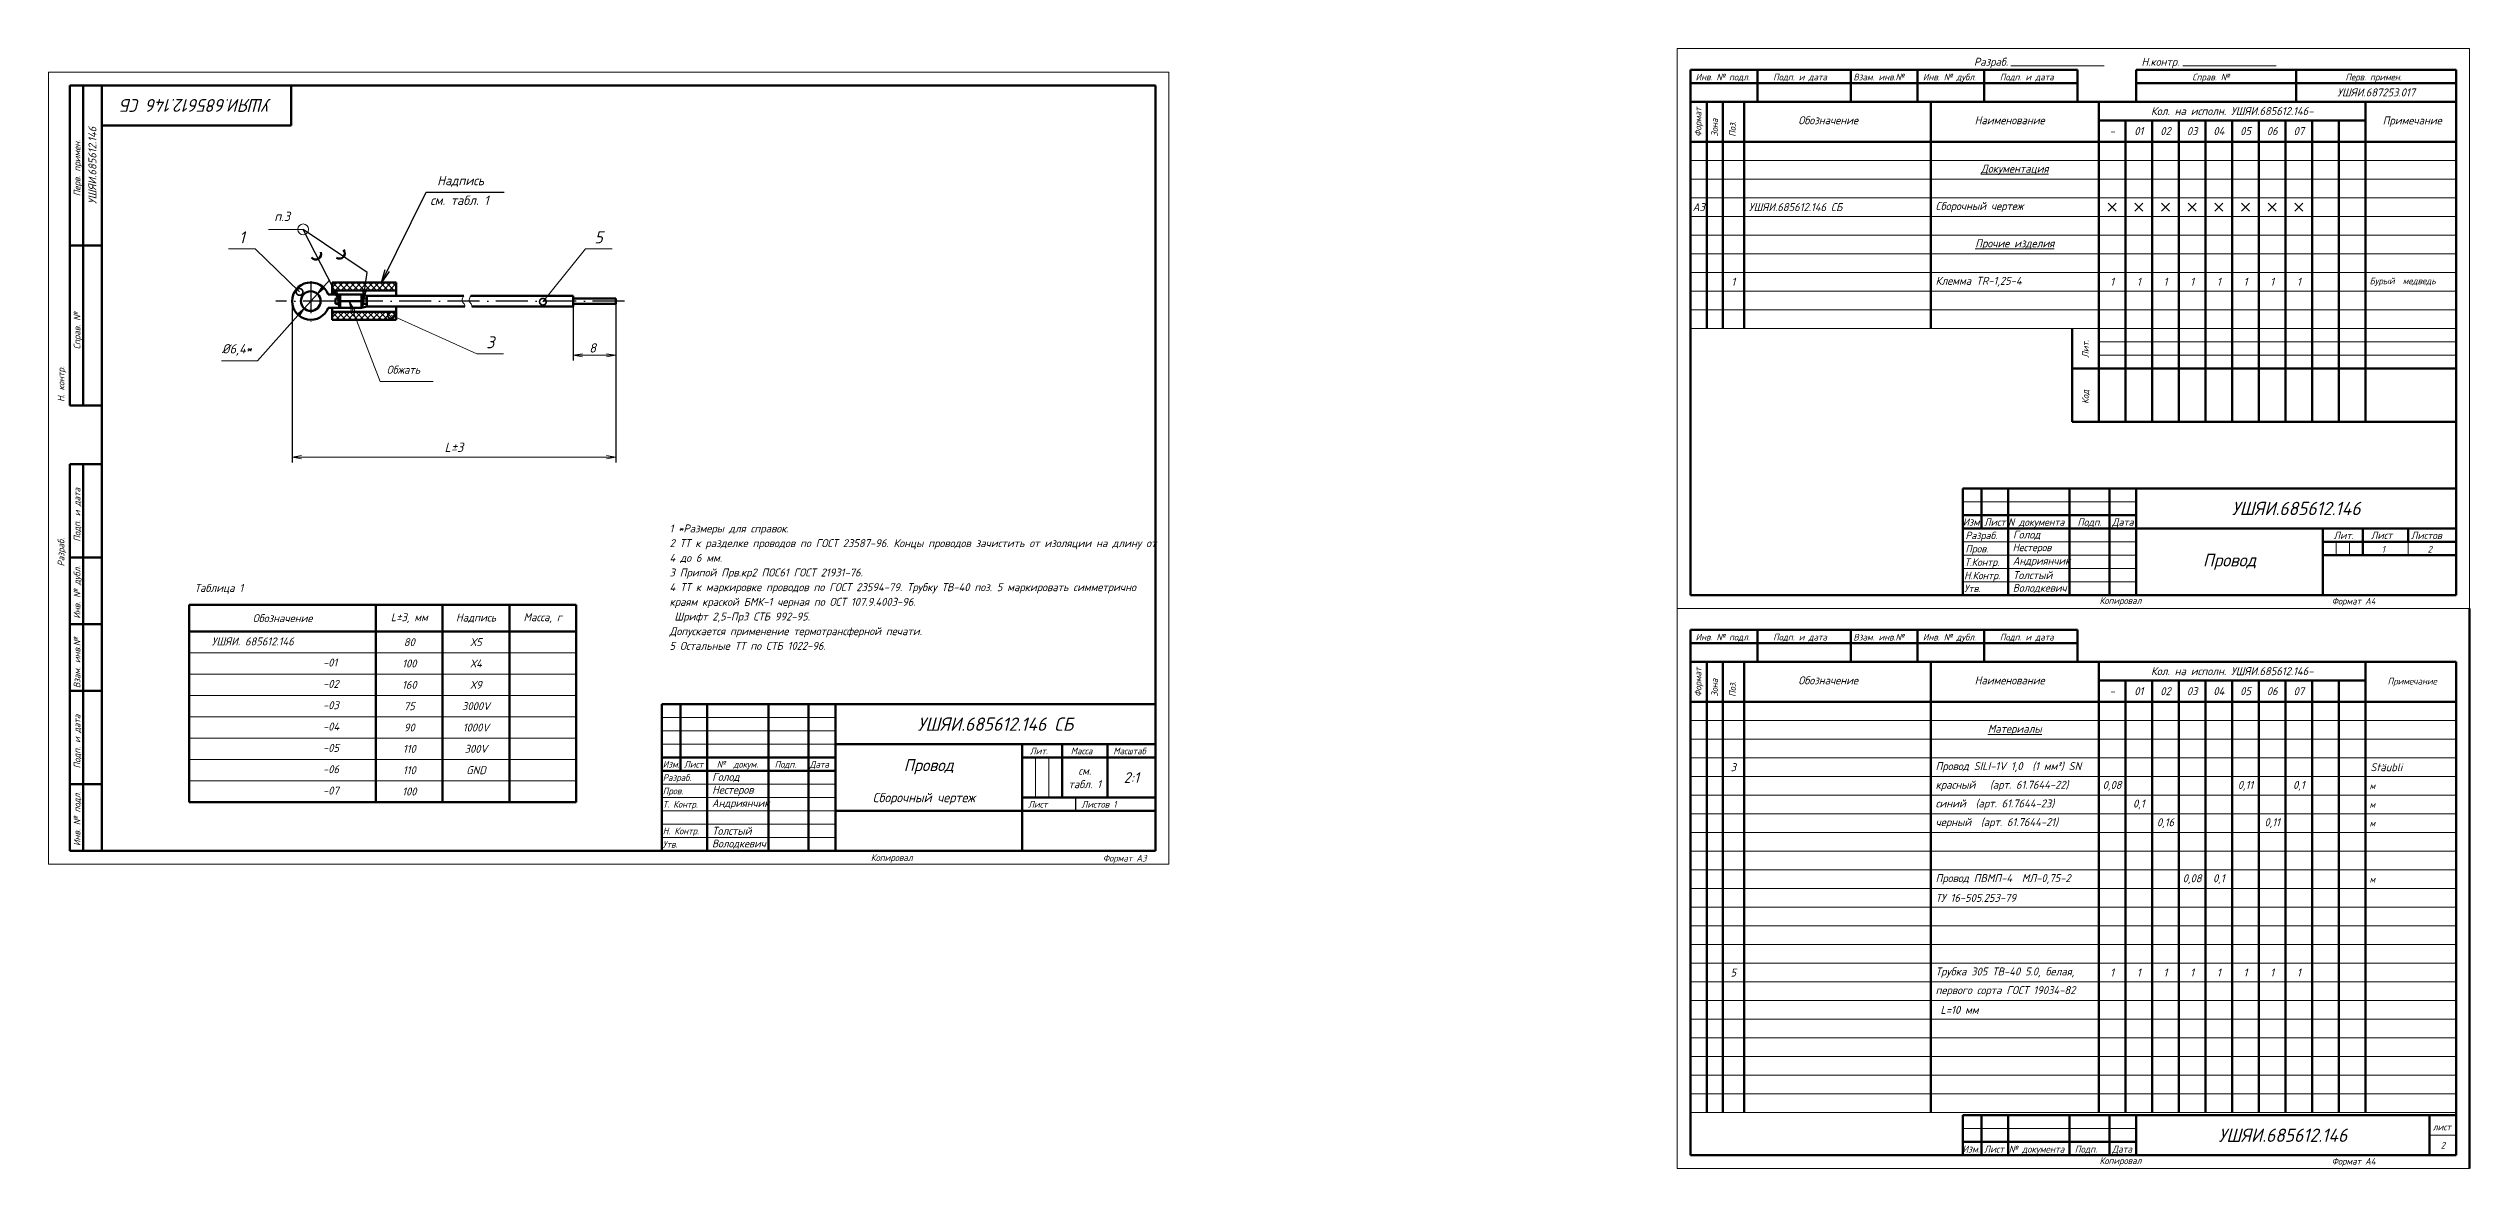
# Model space of a CAD drawing. Header units: millimetres. Extents: x 3219 to 51106, y -14166 to 2695.
# Drawn here: x 6762 to 7670, y 193 to 613 of the extents above; entities that cross this region are included whole.
import ezdxf
from ezdxf.enums import TextEntityAlignment as Align

# ---------------------------------------------------------------- set-up
doc = ezdxf.new("R2010")
doc.units = ezdxf.units.MM
doc.linetypes.add('ACAD_ISO10W100', pattern=[18, 12, -3, 0, -3])
doc.layers.get('0').update_dxf_attribs({"lineweight": 53})
for name, color, linetype, lineweight in [('01', 254, 'Continuous', 70), ('1', 1, 'Continuous', 18), ('TONK', 3, 'Continuous', 20), ('Оси', 3, 'ACAD_ISO10W100', 25), ('Размеры', 2, 'Continuous', 18), ('текст', 4, 'Continuous', 20), ('Штриховка', 80, 'Continuous', 20)]:
    doc.layers.add(name, color=color, linetype=linetype, lineweight=lineweight)
doc.layers.add('FORMAT', color=2, linetype='Continuous')
doc.styles.add('Arial', font='arial.ttf', dxfattribs={"height": 3})
doc.styles.add('гост', font='GOST Common Italic.ttf')
doc.dimstyles.new('Arial', dxfattribs={"dimscale": 0, "dimtxt": 3, "dimasz": 3, "dimexe": 2, "dimexo": 0, "dimgap": 2, "dimtad": 1, "dimtoh": 1, "dimdec": 1, "dimrnd": 0.1, "dimzin": 9, "dimtxsty": 'Arial', "dimblk": 'OPEN', "dimcen": -3, "dimdle": 1.25, "dimclrd": 256, "dimclre": 256, "dimclrt": 256, "dimadec": 1, "dimazin": 2, "dimtfac": 1, "dimtdec": 1, "dimtmove": 0, "dimatfit": 3, "dimldrblk": 'DOTSMALL', "dimfxl": 2, "dimtvp": 1.5, "dimtolj": 1, "dimtzin": 1, "dimlwd": -1, "dimarcsym": 0})
doc.dimstyles.new('Arial гост', dxfattribs={"dimscale": 0, "dimtxt": 3.5, "dimasz": 3.5, "dimexe": 2, "dimexo": 0, "dimgap": 2, "dimtad": 1, "dimtoh": 1, "dimdec": 1, "dimrnd": 0.1, "dimzin": 9, "dimtxsty": 'гост', "dimblk": 'OPEN', "dimcen": -3, "dimdle": 1.25, "dimclrd": 256, "dimclre": 256, "dimclrt": 256, "dimadec": 1, "dimazin": 2, "dimtfac": 1, "dimtdec": 1, "dimtmove": 0, "dimatfit": 3, "dimldrblk": 'DOTSMALL', "dimfxl": 2, "dimtvp": 1.5, "dimtolj": 1, "dimtzin": 1, "dimlwd": -1, "dimarcsym": 0})
doc.dimstyles.new('Arial1', dxfattribs={"dimtxt": 3, "dimasz": 3, "dimexe": 2, "dimexo": 0, "dimgap": 2, "dimtad": 2, "dimdec": 1, "dimrnd": 0.1, "dimzin": 9, "dimtxsty": 'Arial', "dimblk": 'OPEN', "dimcen": -3, "dimdle": 1.25, "dimclrd": 256, "dimclre": 256, "dimclrt": 256, "dimadec": 0, "dimazin": 2, "dimtfac": 1, "dimtdec": 1, "dimtmove": 1, "dimatfit": 0, "dimldrblk": 'DOTSMALL', "dimfxl": 2, "dimtvp": 1.5, "dimtolj": 1, "dimtzin": 1, "dimlwd": 25, "dimlwe": 25, "dimarcsym": 0})
doc.dimstyles.new('Arial2  гост', dxfattribs={"dimscale": 0, "dimtxt": 3.5, "dimasz": 3.5, "dimexe": 2, "dimexo": 0, "dimgap": 1, "dimtad": 1, "dimtoh": 1, "dimdec": 1, "dimlfac": 0.5, "dimrnd": 0.1, "dimzin": 9, "dimtxsty": 'гост', "dimblk": 'OPEN', "dimcen": -4, "dimdle": 1.25, "dimclrd": 256, "dimclre": 256, "dimclrt": 256, "dimadec": 1, "dimazin": 2, "dimtfac": 1, "dimtdec": 1, "dimtmove": 0, "dimatfit": 3, "dimldrblk": 'DOTSMALL', "dimfxl": 2, "dimtvp": 1.5, "dimtolj": 1, "dimtzin": 1, "dimlwd": -1, "dimarcsym": 0})

# ---------------------------------------------------------------- blocks, each defined once
blk = doc.blocks.new('_Open')
at = {"color": 0, "linetype": 'ByBlock', "lineweight": -2}
for p, q in [((-1, 0.17), (0, 0)), ((-1, -0.17), (0, 0)), ((0, 0), (-1, 0))]:
    blk.add_line(p, q, dxfattribs=at)
blk = doc.blocks.new('*D466')
at = {"layer": 'Defpoints', "color": 0, "transparency": 16777216}
for p in [(6863.16, 521.49), (6858.23, 515.96)]:
    blk.add_point(p, dxfattribs=at)
at = {"layer": 'Размеры', "transparency": 16777216}
for p, q in [((6865.49, 524.1), (6867.82, 526.71)), ((6863.16, 521.49), (6858.23, 515.96)), ((6840.72, 496.35), (6855.9, 513.35)), ((6827.25, 496.35), (6840.72, 496.35))]:
    blk.add_line(p, q, dxfattribs=at)
at = {"layer": 'Размеры', "transparency": 16777216, "xscale": 3.5, "yscale": 3.5, "zscale": 3.5}
for p, rotation in [((6863.16, 521.49), 228.2478388657693), ((6858.23, 515.96), 48.24783886576926)]:
    blk.add_blockref('_Open', p, dxfattribs=dict(at, rotation=rotation))
at = {"layer": 'Размеры', "transparency": 16777216, "insert": (6832.99, 500.45), "char_height": 3.5, "attachment_point": 5, "style": 'гост'}
blk.add_mtext('\\A1;%%C6,4*', dxfattribs=at)
blk = doc.blocks.new('_DotSmall')
at = {"color": 0, "linetype": 'ByBlock', "const_width": 0.5}
blk.add_lwpolyline([(-0.0625, 0, 1), (0.0625, 0, 1)], format="xyb", close=True, dxfattribs=at)
blk = doc.blocks.new('*D458')
at = {"layer": 'Defpoints', "color": 0, "transparency": 16777216}
for p in [(6853.7, 518.73), (6975.05, 517.73), (6975.05, 460.19)]:
    blk.add_point(p, dxfattribs=at)
at = {"layer": 'Размеры', "lineweight": -2, "transparency": 16777216}
for p, q in [((6853.7, 518.73), (6853.7, 458.19)), ((6975.05, 517.73), (6975.05, 458.19))]:
    blk.add_line(p, q, dxfattribs=at)
at = {"layer": 'Размеры', "transparency": 16777216}
blk.add_line((6857.2, 460.19), (6971.55, 460.19), dxfattribs=at)
at = {"layer": 'Размеры', "transparency": 16777216, "xscale": 3.5, "yscale": 3.5, "zscale": 3.5, "rotation": 180}
blk.add_blockref('_Open', (6853.7, 460.19), dxfattribs=at)
at = {"layer": 'Размеры', "transparency": 16777216, "xscale": 3.5, "yscale": 3.5, "zscale": 3.5}
blk.add_blockref('_Open', (6975.05, 460.19), dxfattribs=at)
at = {"layer": 'Размеры', "transparency": 16777216, "insert": (6914.37, 463.94), "char_height": 3.5, "attachment_point": 5, "style": 'гост'}
blk.add_mtext('\\A1;L%%P3', dxfattribs=at)
blk = doc.blocks.new('*D459')
at = {"layer": 'Defpoints', "color": 0, "transparency": 16777216}
for p in [(6975.05, 517.73), (6959.05, 516.73), (6975.05, 498.43)]:
    blk.add_point(p, dxfattribs=at)
at = {"layer": 'Размеры', "lineweight": -2, "transparency": 16777216}
for p, q in [((6975.05, 517.73), (6975.05, 496.43)), ((6959.05, 516.73), (6959.05, 496.43))]:
    blk.add_line(p, q, dxfattribs=at)
at = {"layer": 'Размеры', "transparency": 16777216}
blk.add_line((6962.55, 498.43), (6971.55, 498.43), dxfattribs=at)
at = {"layer": 'Размеры', "transparency": 16777216, "xscale": 3.5, "yscale": 3.5, "zscale": 3.5, "rotation": 180}
blk.add_blockref('_Open', (6959.05, 498.43), dxfattribs=at)
at = {"layer": 'Размеры', "transparency": 16777216, "xscale": 3.5, "yscale": 3.5, "zscale": 3.5}
blk.add_blockref('_Open', (6975.05, 498.43), dxfattribs=at)
at = {"layer": 'Размеры', "transparency": 16777216, "insert": (6966.36, 501.18), "char_height": 3.5, "attachment_point": 5, "style": 'гост'}
blk.add_mtext('\\A1;8', dxfattribs=at)

msp = doc.modelspace()

# ---------------------------------------------------------------- hatches: boundary and pattern name
h = msp.add_hatch(color=256)
h.paths.add_polyline_path([(6871.7, 521.23, 0.138092), (6870.99, 518.73), (6871.7, 518.73)])
h.paths.add_polyline_path([(6871.7, 518.73), (6870.99, 518.73, 0.138092), (6871.7, 516.23)])
h = msp.add_hatch(color=256)
h.paths.add_polyline_path([(6879.7, 521.23, -0.138092), (6880.4, 518.73), (6879.7, 518.73)])
h.paths.add_polyline_path([(6879.7, 518.73), (6880.4, 518.73, -0.138092), (6879.7, 516.23)])
at = {"layer": 'Штриховка'}
h = msp.add_hatch(dxfattribs=at)
h.set_pattern_fill('ANSI37', color=256, scale=0.5, style=0)
h.set_pattern_definition([(45, (4306.9571, -1249.8843), (-1.122532, 1.122532), []), (135, (4306.9571, -1249.8843), (-1.122532, -1.122532), [])])
h.paths.add_polyline_path([(6892.7, 522.73), (6892.7, 525.73), (6868.7, 525.73), (6868.7, 522.73)])
h.paths.add_polyline_path([(6892.7, 511.73), (6892.7, 514.73), (6868.7, 514.73), (6868.7, 511.73)])

# ---------------------------------------------------------------- linework, layer by layer
for p, q in [((6770.35, 479.61), (6770.35, 599.61)), ((6770.35, 599.61), (6782.35, 599.61)), ((6775.35, 479.61), (6775.35, 599.61)), ((6782.35, 312.61), (6782.35, 599.61)), ((6782.35, 599.61), (7177.35, 599.61)), ((7177.35, 599.61), (7177.35, 312.61)), ((7378, 605.48), (7378, 408.48)), ((7523, 605.48), (7378, 605.48)), ((7378, 600.48), (7523, 600.48)), ((7403, 593.48), (7403, 605.48)), ((7438, 593.48), (7438, 605.48)), ((7463, 593.48), (7463, 605.48)), ((7488, 593.48), (7488, 605.48)), ((7523, 593.48), (7523, 605.48)), ((7545, 593.48), (7545, 605.48)), ((7545, 605.48), (7665, 605.48)), ((7545, 600.48), (7665, 600.48)), ((7605, 593.48), (7605, 605.48)), ((7665, 605.48), (7665, 593.48)), ((7378, 593.48), (7665, 593.48)), ((7378, 408.48), (7378, 593.48)), ((7384, 593.48), (7384, 508.48)), ((7390, 593.48), (7390, 508.48)), ((7398, 593.48), (7398, 508.48)), ((7468, 593.48), (7468, 508.48)), ((7531, 593.48), (7531, 473.48)), ((7631, 593.48), (7631, 473.48)), ((7665, 593.48), (7665, 408.48)), ((7531, 586.48), (7631, 586.48)), ((7541, 586.48), (7541, 473.48)), ((7551, 586.48), (7551, 473.48)), ((7561, 586.48), (7561, 473.48)), ((7571, 586.48), (7571, 473.48)), ((7581, 586.48), (7581, 473.48)), ((7591, 586.48), (7591, 473.48)), ((7601, 586.48), (7601, 473.48)), ((7611, 586.48), (7611, 473.48)), ((7621, 586.48), (7621, 473.48)), ((7665, 578.48), (7378, 578.48)), ((6782.35, 539.61), (6770.35, 539.61)), ((6879.7, 521.23), (6867.23, 521.23)), ((6892.7, 525.73), (6868.7, 525.73)), ((6868.7, 521.23), (6868.7, 525.73)), ((6892.7, 522.73), (6868.7, 522.73)), ((6871.1, 519.73), (6870.02, 519.73)), ((6870.02, 519.73), (6870.02, 517.73)), ((6871.1, 517.73), (6870.02, 517.73)), ((6871.7, 521.23), (6871.7, 516.23)), ((6871.7, 521.23), (6871.7, 516.23)), ((6871.7, 521.23), (6871.7, 516.23)), ((6879.7, 521.23), (6879.7, 516.23)), ((6879.7, 521.23), (6879.7, 516.23)), ((6881.7, 520.73), (6879.7, 521.23)), ((6881.7, 519.73), (6880.29, 519.73)), ((6881.7, 517.73), (6880.29, 517.73)), ((6881.7, 520.73), (6881.7, 516.73)), ((6918.06, 520.73), (6881.7, 520.73)), ((6891.7, 525.73), (6891.7, 525.73)), ((6892.7, 525.73), (6892.7, 520.73)), ((6959.05, 520.73), (6920.67, 520.73)), ((6959.05, 516.73), (6959.05, 520.73)), ((6959.05, 519.73), (6975.05, 519.73)), ((6959.05, 517.73), (6975.05, 517.73)), ((6975.05, 519.73), (6975.05, 517.73)), ((6879.7, 516.23), (6867.23, 516.23)), ((6868.7, 516.23), (6868.7, 511.73)), ((6892.7, 514.73), (6868.7, 514.73)), ((6892.7, 511.73), (6868.7, 511.73)), ((6881.7, 516.73), (6879.7, 516.23)), ((6918.4, 516.73), (6881.7, 516.73)), ((6891.7, 514.73), (6883.7, 514.73)), ((6891.7, 514.73), (6883.7, 514.73)), ((6891.7, 514.73), (6883.7, 514.73)), ((6892.7, 516.73), (6892.7, 511.73)), ((6959.05, 516.73), (6921.02, 516.73)), ((7521, 473.48), (7521, 508.48)), ((7521, 493.48), (7665, 493.48)), ((6782.35, 479.61), (6770.35, 479.61)), ((7521, 473.48), (7665, 473.48)), ((6782.35, 457.61), (6770.35, 457.61)), ((6770.35, 457.61), (6770.35, 312.61)), ((6775.35, 312.61), (6775.35, 457.61)), ((7480, 448.48), (7665, 448.48)), ((7480, 448.48), (7480, 408.48)), ((7487, 448.48), (7487, 433.48)), ((7497, 448.48), (7497, 408.48)), ((7520, 448.48), (7520, 408.48)), ((7535, 448.48), (7535, 408.48)), ((7545, 448.48), (7545, 408.48)), ((7545, 438.48), (7480, 438.48)), ((7480, 433.48), (7545, 433.48)), ((7545, 433.48), (7665, 433.48)), ((7615, 408.48), (7615, 433.48)), ((7615, 428.48), (7665, 428.48)), ((7630, 433.48), (7630, 423.48)), ((7647, 428.48), (7647, 433.48)), ((6782.35, 422.61), (6770.35, 422.61)), ((7615, 423.48), (7665, 423.48)), ((7665, 408.48), (7378, 408.48)), ((6960.14, 404.86), (6815.14, 404.86)), ((6815.14, 404.86), (6815.14, 330.86)), ((6885.14, 404.86), (6885.14, 330.86)), ((6910.14, 404.86), (6910.14, 330.86)), ((6935.14, 404.86), (6935.14, 330.86)), ((6960.14, 404.86), (6960.14, 330.86)), ((6960.14, 404.86), (6960.14, 330.86)), ((7670, 193.48), (7670, 403.48)), ((6782.35, 397.61), (6770.35, 397.61)), ((6960.14, 394.86), (6815.14, 394.86)), ((7378, 395.48), (7378, 198.48)), ((7523, 395.48), (7378, 395.48)), ((7378, 390.48), (7523, 390.48)), ((7403, 383.48), (7403, 395.48)), ((7438, 383.48), (7438, 395.48)), ((7463, 383.48), (7463, 395.48)), ((7488, 383.48), (7488, 395.48)), ((7523, 383.48), (7523, 395.48)), ((7378, 383.48), (7665, 383.48)), ((7378, 198.48), (7378, 383.48)), ((7384, 383.48), (7384, 214.48)), ((7390, 383.48), (7390, 214.48)), ((7398, 383.48), (7398, 214.48)), ((7468, 383.48), (7468, 214.48)), ((7531, 383.48), (7531, 214.48)), ((7631, 383.48), (7631, 214.48)), ((7665, 383.48), (7665, 198.48)), ((6782.35, 372.61), (6770.35, 372.61)), ((7531, 376.48), (7631, 376.48)), ((7541, 376.48), (7541, 214.48)), ((7551, 376.48), (7551, 214.48)), ((7561, 376.48), (7561, 214.48)), ((7571, 376.48), (7571, 214.48)), ((7581, 376.48), (7581, 214.48)), ((7591, 376.48), (7591, 214.48)), ((7601, 376.48), (7601, 214.48)), ((7611, 376.48), (7611, 214.48)), ((7621, 376.48), (7621, 214.48)), ((6992.35, 367.61), (6992.35, 312.61)), ((7177.35, 367.61), (6992.35, 367.61)), ((6999.35, 367.61), (6999.35, 342.61)), ((7009.35, 367.61), (7009.35, 312.61)), ((7032.35, 367.61), (7032.35, 312.61)), ((7047.35, 367.61), (7047.35, 312.61)), ((7057.35, 367.61), (7057.35, 312.61)), ((7665, 368.48), (7378, 368.48)), ((7057.35, 347.61), (6992.35, 347.61)), ((7177.35, 352.61), (7057.35, 352.61)), ((7127.35, 352.61), (7127.35, 312.61)), ((7177.35, 347.61), (7127.35, 347.61)), ((7142.35, 352.61), (7142.35, 332.61)), ((7159.35, 352.61), (7159.35, 332.61)), ((6782.35, 337.61), (6770.35, 337.61)), ((7057.35, 342.61), (6992.35, 342.61)), ((6960.14, 330.86), (6815.14, 330.86)), ((7177.35, 327.61), (7057.35, 327.61)), ((7177.35, 332.61), (7127.35, 332.61)), ((6770.35, 312.61), (7177.35, 312.61)), ((7480, 213.48), (7665, 213.48)), ((7480, 213.48), (7480, 198.48)), ((7487, 198.48), (7487, 213.48)), ((7497, 213.48), (7497, 198.48)), ((7520, 213.48), (7520, 198.48)), ((7535, 213.48), (7535, 198.48)), ((7545, 213.48), (7545, 198.48)), ((7655, 198.48), (7655, 213.48)), ((7545, 203.48), (7480, 203.48)), ((7665, 198.48), (7378, 198.48))]:
    msp.add_line(p, q)
for points in [[(6853.35, 599.61), (6853.35, 598.61), (6853.35, 584.61)], [(6853.35, 584.61), (6783.35, 584.61), (6782.35, 584.61)], [(6782.35, 457.61), (6770.35, 457.61)], [(7523, 383.48), (7523, 395.48)], [(7523, 383.48), (7523, 395.48)], [(7523, 383.48), (7523, 395.48)]]:
    msp.add_lwpolyline(points)
msp.add_circle((6860.7, 518.73), 3.7)
for centre, radius, start, end in [((6862.62, 536.33), 1.99, 216.90149, 21.58179), ((6871.43, 536.64), 1.99, 236.40301, 41.08332), ((6860.7, 518.73), 7, 20.92483, 339.07517), ((6875.78, 518.73), 4.79, 148.55059, 211.44941), ((6875.61, 518.73), 4.79, 328.55059, 31.44941)]:
    msp.add_arc(centre, radius, start, end)
at = {"layer": '01'}
msp.add_line((6879.7, 518.73), (6871.7, 518.73), dxfattribs=at)
at = {"layer": '1'}
for p, q in [((6960.14, 386.86), (6815.14, 386.86)), ((6960.14, 378.86), (6815.14, 378.86)), ((6960.14, 370.86), (6815.14, 370.86)), ((6960.14, 362.86), (6815.14, 362.86)), ((6960.14, 354.86), (6815.14, 354.86)), ((6960.14, 346.86), (6815.14, 346.86)), ((6960.14, 338.86), (6815.14, 338.86)), ((6960.14, 330.86), (6815.14, 330.86))]:
    msp.add_line(p, q, dxfattribs=at)
for points, knots in [([(6918.06, 520.73), (6917.95, 520.46), (6917.47, 519.71), (6917.3, 518.4), (6918.45, 517.65), (6918.44, 516.96), (6918.4, 516.73)], [1.981598, 1.981598, 1.981598, 1.981598, 2.831574, 4.247199, 5.578608, 6.276254, 6.276254, 6.276254, 6.276254]), ([(6920.67, 520.73), (6920.56, 520.48), (6920.1, 519.74), (6919.93, 518.45), (6921.1, 517.69), (6921.07, 516.98), (6921.02, 516.73)], [2.032447, 2.032447, 2.032447, 2.032447, 2.831574, 4.247199, 5.578608, 6.321872, 6.321872, 6.321872, 6.321872])]:
    msp.add_open_spline(points, degree=3, knots=knots, dxfattribs=at)
at = {"layer": 'FORMAT'}
for p, q in [((6770.35, 599.61), (6782.35, 599.61)), ((7378, 605.48), (7378, 593.48)), ((7665, 605.48), (7665, 593.48)), ((7433, 593.48), (7378, 593.48)), ((7378, 408.48), (7378, 593.48)), ((7378, 408.48), (7378, 593.48)), ((7665, 593.48), (7665, 408.48)), ((7534.5, 552.48), (7537.5, 555.48)), ((7534.5, 555.48), (7537.5, 552.48)), ((7544.5, 552.48), (7547.5, 555.48)), ((7544.5, 555.48), (7547.5, 552.48)), ((7554.5, 552.48), (7557.5, 555.48)), ((7554.5, 555.48), (7557.5, 552.48)), ((7564.5, 552.48), (7567.5, 555.48)), ((7564.5, 555.48), (7567.5, 552.48)), ((7574.5, 552.48), (7577.5, 555.48)), ((7574.5, 555.48), (7577.5, 552.48)), ((7584.5, 552.48), (7587.5, 555.48)), ((7584.5, 555.48), (7587.5, 552.48)), ((7594.5, 552.48), (7597.5, 555.48)), ((7594.5, 555.48), (7597.5, 552.48)), ((7604.5, 552.48), (7607.5, 555.48)), ((7604.5, 555.48), (7607.5, 552.48)), ((7378, 395.48), (7378, 383.48)), ((7433, 383.48), (7378, 383.48)), ((7378, 198.48), (7378, 383.48)), ((7378, 198.48), (7378, 383.48)), ((7665, 383.48), (7665, 198.48)), ((7147.35, 332.61), (7147.35, 327.61)), ((6770.35, 312.61), (6782.35, 312.61)), ((7177.35, 312.61), (6992.35, 312.61)), ((7177.35, 312.61), (6992.35, 312.61)), ((7177.35, 312.61), (6992.35, 312.61))]:
    msp.add_line(p, q, dxfattribs=at)
for points in [[(6770.35, 599.61), (6770.35, 479.61)], [(6775.35, 599.61), (6775.35, 479.61)], [(7378, 605.48), (7518, 605.48), (7523, 605.48)], [(7378, 605.48), (7518, 605.48), (7523, 605.48)], [(7378, 605.48), (7518, 605.48), (7523, 605.48)], [(7378, 600.48), (7518, 600.48), (7523, 600.48)], [(7378, 600.48), (7518, 600.48), (7523, 600.48)], [(7378, 600.48), (7518, 600.48), (7523, 600.48)], [(7403, 593.48), (7403, 605.48)], [(7403, 593.48), (7403, 605.48)], [(7403, 593.48), (7403, 605.48)], [(7438, 593.48), (7438, 605.48)], [(7438, 593.48), (7438, 605.48)], [(7438, 593.48), (7438, 605.48)], [(7463, 593.48), (7463, 605.48)], [(7463, 593.48), (7463, 605.48)], [(7463, 593.48), (7463, 605.48)], [(7488, 593.48), (7488, 605.48)], [(7488, 593.48), (7488, 605.48)], [(7488, 593.48), (7488, 605.48)], [(7523, 593.48), (7523, 605.48)], [(7523, 593.48), (7523, 605.48)], [(7523, 593.48), (7523, 605.48)], [(7665, 605.48), (7545, 605.48)], [(7545, 593.48), (7545, 605.48)], [(7665, 600.48), (7545, 600.48)], [(7605, 593.48), (7605, 605.48)], [(7665, 593.48), (7378, 593.48)], [(6782.35, 539.61), (6770.35, 539.61)], [(6782.35, 479.61), (6770.35, 479.61)], [(6770.35, 312.61), (6770.35, 452.61), (6770.35, 457.61)], [(6770.35, 312.61), (6770.35, 452.61), (6770.35, 457.61)], [(6782.35, 457.61), (6770.35, 457.61)], [(6770.35, 312.61), (6770.35, 452.61), (6770.35, 457.61)], [(6775.35, 312.61), (6775.35, 452.61), (6775.35, 457.61)], [(6775.35, 312.61), (6775.35, 452.61), (6775.35, 457.61)], [(6775.35, 312.61), (6775.35, 452.61), (6775.35, 457.61)], [(6782.35, 422.61), (6770.35, 422.61)], [(6782.35, 422.61), (6770.35, 422.61)], [(6782.35, 422.61), (6770.35, 422.61)], [(6782.35, 397.61), (6770.35, 397.61)], [(6782.35, 397.61), (6770.35, 397.61)], [(6782.35, 397.61), (6770.35, 397.61)], [(7378, 395.48), (7518, 395.48), (7523, 395.48)], [(7378, 395.48), (7518, 395.48), (7523, 395.48)], [(7378, 395.48), (7518, 395.48), (7523, 395.48)], [(7378, 390.48), (7518, 390.48), (7523, 390.48)], [(7378, 390.48), (7518, 390.48), (7523, 390.48)], [(7378, 390.48), (7518, 390.48), (7523, 390.48)], [(7403, 383.48), (7403, 395.48)], [(7403, 383.48), (7403, 395.48)], [(7403, 383.48), (7403, 395.48)], [(7438, 383.48), (7438, 395.48)], [(7438, 383.48), (7438, 395.48)], [(7438, 383.48), (7438, 395.48)], [(7463, 383.48), (7463, 395.48)], [(7463, 383.48), (7463, 395.48)], [(7463, 383.48), (7463, 395.48)], [(7488, 383.48), (7488, 395.48)], [(7488, 383.48), (7488, 395.48)], [(7488, 383.48), (7488, 395.48)], [(7665, 383.48), (7378, 383.48)], [(6782.35, 372.61), (6770.35, 372.61)], [(6782.35, 372.61), (6770.35, 372.61)], [(6782.35, 372.61), (6770.35, 372.61)], [(6782.35, 337.61), (6770.35, 337.61)], [(6782.35, 337.61), (6770.35, 337.61)], [(6782.35, 337.61), (6770.35, 337.61)]]:
    msp.add_lwpolyline(points, dxfattribs=at)
at = {"layer": 'TONK'}
for p, q in [((7480, 443.48), (7545, 443.48)), ((7480, 428.48), (7545, 428.48)), ((7620, 423.48), (7620, 428.48)), ((7625, 428.48), (7625, 423.48)), ((7647, 423.48), (7647, 428.48)), ((7545, 423.48), (7480, 423.48)), ((7545, 418.48), (7480, 418.48)), ((7480, 413.48), (7545, 413.48))]:
    msp.add_line(p, q, dxfattribs=at)
at = {"layer": 'Оси'}
for p, q in [((6978.27, 518.73), (6847.59, 518.73)), ((6860.7, 526.17), (6860.7, 510.3))]:
    msp.add_line(p, q, dxfattribs=at)
at = {"layer": 'Размеры'}
for p, q in [((7373, 613.48), (7373, 403.48)), ((7670, 613.48), (7373, 613.48)), ((7670, 613.48), (7670, 403.48)), ((6762.35, 604.61), (6762.35, 307.61)), ((6762.35, 604.61), (7182.35, 604.61)), ((7182.35, 307.61), (7182.35, 604.61)), ((7182.35, 307.61), (7182.35, 604.61)), ((7182.35, 604.61), (7182.35, 307.61)), ((7182.35, 604.61), (7182.35, 307.61)), ((7182.35, 307.61), (7182.35, 602.61)), ((7498, 606.98), (7533, 606.98)), ((7562.5, 606.98), (7597.5, 606.98)), ((7665, 571.48), (7378, 571.48)), ((7665, 564.48), (7378, 564.48)), ((7665, 557.48), (7378, 557.48)), ((7665, 550.48), (7378, 550.48)), ((7665, 543.48), (7378, 543.48)), ((7665, 536.48), (7378, 536.48)), ((7665, 529.48), (7378, 529.48)), ((7665, 522.48), (7378, 522.48)), ((7665, 515.48), (7378, 515.48)), ((7665, 508.48), (7378, 508.48)), ((7531, 503.48), (7665, 503.48)), ((7665, 498.48), (7531, 498.48)), ((7373, 403.48), (7670, 403.48)), ((7373, 403.48), (7373, 193.48)), ((7670, 403.48), (7373, 403.48)), ((7670, 193.48), (7670, 403.48)), ((7670, 403.48), (7670, 193.48)), ((7670, 403.48), (7670, 193.48)), ((7670, 403.48), (7670, 193.48)), ((7670, 403.48), (7670, 193.48)), ((7057.35, 362.61), (6992.35, 362.61)), ((7057.35, 357.61), (6992.35, 357.61)), ((7665, 361.48), (7378, 361.48)), ((7665, 354.48), (7378, 354.48)), ((7057.35, 352.61), (6992.35, 352.61)), ((7132.35, 347.61), (7132.35, 332.61)), ((7137.35, 347.61), (7137.35, 332.61)), ((7665, 347.48), (7378, 347.48)), ((7057.35, 337.61), (6992.35, 337.61)), ((7665, 340.48), (7378, 340.48)), ((7057.35, 332.61), (6992.35, 332.61)), ((7057.35, 327.61), (6992.35, 327.61)), ((7665, 333.48), (7378, 333.48)), ((7057.35, 322.61), (6992.35, 322.61)), ((7665, 326.48), (7378, 326.48)), ((7665, 319.48), (7378, 319.48)), ((7057.35, 317.61), (6992.35, 317.61)), ((7665, 312.48), (7378, 312.48)), ((6762.35, 307.61), (7182.35, 307.61)), ((7665, 305.48), (7378, 305.48)), ((7665, 298.48), (7378, 298.48)), ((7665, 291.48), (7378, 291.48)), ((7665, 284.48), (7378, 284.48)), ((7665, 277.48), (7378, 277.48)), ((7665, 270.48), (7378, 270.48)), ((7665, 263.48), (7378, 263.48)), ((7665, 256.48), (7378, 256.48)), ((7665, 249.48), (7378, 249.48)), ((7665, 242.48), (7378, 242.48)), ((7665, 235.48), (7378, 235.48)), ((7665, 228.48), (7378, 228.48)), ((7665, 221.48), (7378, 221.48)), ((7665, 214.48), (7378, 214.48)), ((7480, 208.48), (7545, 208.48)), ((7655, 205.98), (7665, 205.98)), ((7373, 193.48), (7670, 193.48)), ((7373, 193.48), (7670, 193.48))]:
    msp.add_line(p, q, dxfattribs=at)
msp.add_lwpolyline([(6857.84, 545.63), (6857.84, 545.63), (6844.84, 545.63)], dxfattribs=at)
msp.add_circle((6857.84, 545.63), 2.02, dxfattribs=at)

# ---------------------------------------------------------------- texts
at = {"layer": 'FORMAT', "style": 'гост'}
for s, height, p in [('Справ. №', 2.5, (7573, 601.48)), ('Перв. примен.', 2.5, (7634, 601.48)), ('Примечание', 3, (7648.5, 584.98)), ('Примечание', 2.5, (7648.5, 374.98))]:
    msp.add_text(s, height=height, dxfattribs=at).set_placement(p, align=Align.CENTER)
for s, p in [('Перв. примен.', (6774.35, 568.61)), ('Справ. №', (6774.35, 507.61))]:
    msp.add_text(s, height=2.5, rotation=90, dxfattribs=at).set_placement(p, align=Align.CENTER)
at = {"layer": 'TONK', "style": 'гост'}
for s, height, p in [('Изм.', 2.8, (7480, 434.48)), ('Лист', 2.8, (7488, 434.48)), ('N документа', 2.8, (7497, 434.48)), ('Подп.', 2.8, (7523, 434.48)), ('Дата', 2.8, (7536, 434.48)), ('Разраб.', 2.8, (7481, 429.48)), ('Пров.', 2.8, (7481, 424.48)), ('Лит.', 2.8, (7619, 429.48)), ('Лист', 2.8, (7633.01, 429.55)), ('1', 2.5, (7637.06, 424.44)), ('Листов ', 2.8, (7648, 429.48)), ('2', 2.5, (7654.26, 424.44)), ('Т.Контр.', 2.8, (7480.68, 419.46)), ('Утв.', 2.8, (7480.53, 409.63)), ('Н.Контр.', 2.8, (7480.53, 414.45)), ('лист', 2.5, (7656.21, 207.81)), ('Изм.', 2.6, (7479.85, 199.48)), ('Лист', 2.6, (7488, 199.48)), ('№ документа', 2.6, (7497.26, 199.47)), ('Подп.', 2.6, (7522, 199.48)), ('Дата', 2.6, (7536, 199.48))]:
    msp.add_text(s, height=height, dxfattribs=at).set_placement(p)
for s, insert, char_height, width, attachment_point in [('{\\LДокументация}', (7499.5, 567.98), 3, 63, 5), (' УШЯИ.685612.146 СБ', (7398, 553.98), 3, 70, 4), (' Сборочный чертеж', (7468, 553.98), 3, 63, 4), ('{\\LПрочие изделия}', (7499.5, 539.98), 3, 63, 5), ('1', (7394, 525.98), 3, 8, 5), ('1', (7394, 525.98), 3, 8, 5), (' Клемма TR-1,25-4', (7468, 525.98), 3, 63, 4), (' Бурый  медведь', (7631, 525.98), 2.5, 34, 4), ('{\\LМатериалы}', (7499.5, 357.98), 3, 63, 5), ('3', (7394, 343.98), 3, 7.6276, 5), (' Провод SILI-1V 1,0  (1 мм²) SN', (7468, 343.98), 3, 63, 4), (' Stäubli ', (7631, 343.98), 3, 34, 4), (' красный   (арт. 61.7644-22)  ', (7468, 336.98), 3, 63, 4), (' м', (7631, 336.98), 2.5, 34, 4), (' синий  (арт. 61.7644-23)  ', (7468, 329.98), 3, 60, 4), (' м', (7631, 329.98), 2.5, 34, 4), (' черный  (арт. 61.7644-21)  ', (7468, 322.98), 3, 60, 4), (' м', (7631, 322.98), 2.5, 34, 4), (' Провод ПВМП-4  МЛ-0,75-2', (7468, 301.98), 3, 63, 4), (' м', (7631, 301.98), 2.5, 34, 4), (' ТУ 16-505.253-79', (7468, 294.98), 3, 63, 4), ('5', (7394, 266.98), 3, 8, 5), (' Трубка 305 ТВ-40 5.0, белая,', (7468, 266.98), 3, 63, 4), (' первого сорта ГОСТ 19034-82 ', (7468, 259.98), 3, 63, 4), ('  L=10 мм', (7468, 252.98), 3, 63, 4), ('2', (7660, 202.23), 2.5, 10, 5)]:
    msp.add_mtext(s, dxfattribs=dict(at, insert=insert, char_height=char_height, width=width, attachment_point=attachment_point))
at = {"layer": 'Размеры', "style": 'гост'}
for s, height, p in [('Разраб.', 3, (7490.6, 606.96)), ('Н.контр.', 3, (7554.1, 606.96)), ('Инв. № подл.', 2.5, (7390, 601.48)), ('Подп. и дата', 2.5, (7419, 601.48)), ('Инв. № дубл.', 2.5, (7475, 601.48)), ('Подп. и дата', 2.5, (7504, 601.48)), ('Обозначение', 3, (7429.56, 585.03)), ('Наименование', 3, (7497.58, 585.03)), ('Инв. № подл.', 2.5, (7390, 391.48)), ('Подп. и дата', 2.5, (7419, 391.48)), ('Инв. № дубл.', 2.5, (7475, 391.48)), ('Подп. и дата', 2.5, (7504, 391.48)), ('Обозначение', 3, (7429.56, 375.03)), ('Наименование', 3, (7497.58, 375.03))]:
    msp.add_text(s, height=height, dxfattribs=at).set_placement(p, align=Align.CENTER)
for s, height, p in [('Взам. инв.№', 2.5, (7439, 601.48)), ('Надпись ', 3.5, (6908.08, 562.18)), ('см. табл. 1', 3.5, (6905.46, 554.78)), ('п.3', 3.5, (6847.02, 548.76)), ('Обжать', 3, (6889.17, 491.51)), ('Взам. инв.№', 2.5, (7439, 391.48)), ('Сборочный чертеж', 3.5, (7071.34, 330.84))]:
    msp.add_text(s, height=height, dxfattribs=at).set_placement(p)
for s, p in [('Формат', (7382.04, 585.85)), ('Зона', (7388.22, 583.79)), ('Поз.', (7394.89, 583.23)), ('Лит.', (7527.22, 500.79)), ('Н. контр.', (6768.35, 487.61)), ('Код', (7527.22, 482.79)), ('Подп. и дата', (6774.35, 438.61)), ('Разраб.', (6768.35, 424.61)), ('Инв. № дубл.', (6774.35, 409.61)), ('Формат', (7382.04, 375.85)), ('Зона', (7388.22, 373.79)), ('Поз.', (7394.89, 373.23)), ('Подп. и дата', (6774.35, 353.61)), ('Инв. № подл.', (6774.35, 324.61))]:
    msp.add_text(s, height=2.5, rotation=90, dxfattribs=at).set_placement(p, align=Align.CENTER)
msp.add_text('Взам. инв.№', height=2.5, rotation=90, dxfattribs=at).set_placement((6774.35, 373.61))
at = {"layer": 'Размеры', "ltscale": 1.5, "attachment_point": 5, "style": 'гост'}
for s, insert, char_height, width, rotation in [('УШЯИ.685612.146 СБ', (6817.85, 592.11), 4.8, 71, 180), ('УШЯИ.685612.146', (6778.85, 569.61), 3, 60, 90)]:
    msp.add_mtext(s, dxfattribs=dict(at, insert=insert, char_height=char_height, width=width, rotation=rotation))
at = {"layer": 'Размеры', "style": 'гост'}
for s, insert, char_height, width, attachment_point in [('Кол. на исполн. УШЯИ.685612.146-', (7581, 589.98), 3, 100, 5), ('УШЯИ.687253.017', (7635, 596.98), 3, 60, 5), ('-', (7536, 582.48), 3, 10, 5), ('01', (7546, 582.48), 3, 10, 5), ('02', (7556, 582.48), 3, 10, 5), ('03', (7566, 582.48), 3, 10, 5), ('04', (7576, 582.48), 3, 10, 5), ('05', (7586, 582.48), 3, 10, 5), ('06', (7596, 582.48), 3, 10, 5), ('07', (7606, 582.48), 3, 10, 5), ('А3', (7381, 553.98), 3, 6, 5), ('1', (6834.88, 542.66), 4.5, 10, 5), ('5', (6968.63, 542.66), 4.5, 10, 5), ('1', (7536, 525.98), 3, 10, 5), ('1', (7546, 525.98), 3, 10, 5), ('1', (7556, 525.98), 3, 10, 5), ('1', (7566, 525.98), 3, 10, 5), ('1', (7576, 525.98), 3, 10, 5), ('1', (7586, 525.98), 3, 10, 5), ('1', (7596, 525.98), 3, 10, 5), ('1', (7606, 525.98), 3, 10, 5), ('3', (6928.01, 503.31), 4.5, 10, 5), ('УШЯИ.685612.146', (7605, 440.98), 5, 120, 5), (' Нестеров ', (7497, 425.98), 2.8, 23, 4), (' Голод', (7497, 430.98), 3, 23, 4), (' Андриянчик', (7497, 420.98), 2.9, 23, 4), (' Володкевич', (7497, 410.98), 2.9, 23, 4), (' Толстый', (7497, 415.98), 3, 23, 4), ('Кол. на исполн. УШЯИ.685612.146-', (7581, 379.98), 3, 100, 5), ('-', (7536, 372.48), 3, 10, 5), ('01', (7546, 372.48), 3, 10, 5), ('02', (7556, 372.48), 3, 10, 5), ('03', (7566, 372.48), 3, 10, 5), ('04', (7576, 372.48), 3, 10, 5), ('05', (7586, 372.48), 3, 10, 5), ('06', (7596, 372.48), 3, 10, 5), ('07', (7606, 372.48), 3, 10, 5), (' Голод ', (7009.35, 340.11), 3, 23, 4), (' Нестеров ', (7009.35, 335.11), 3, 23, 4), ('см.\\Pтабл. 1', (7150.85, 340.11), 3, 17, 5), ('2:1', (7168.35, 340.11), 4, 18, 5), ('0,08', (7536, 336.98), 3, 10, 5), ('0,11', (7586, 336.98), 3, 10, 5), ('0,1', (7606, 336.98), 3, 10, 5), (' Андриянчик', (7009.35, 330.11), 2.9, 23, 4), ('0,1', (7546, 329.98), 3, 10, 5), (' Толстый', (7009.35, 320.11), 3, 23, 4), ('0,16', (7556, 322.98), 3, 10, 5), ('0,11', (7596, 322.98), 3, 10, 5), (' Володкевич', (7009.35, 315.11), 2.9, 23, 4), ('0,08', (7566, 301.98), 3, 10, 5), ('0,1', (7576, 301.98), 3, 10, 5), ('1', (7536, 266.98), 3, 10, 5), ('1', (7546, 266.98), 3, 10, 5), ('1', (7556, 266.98), 3, 10, 5), ('1', (7566, 266.98), 3, 10, 5), ('1', (7576, 266.98), 3, 10, 5), ('1', (7586, 266.98), 3, 10, 5), ('1', (7596, 266.98), 3, 10, 5), ('1', (7606, 266.98), 3, 10, 5), ('УШЯИ.685612.146', (7600, 205.98), 5, 110, 5)]:
    msp.add_mtext(s, dxfattribs=dict(at, insert=insert, char_height=char_height, width=width, attachment_point=attachment_point))
at = {"layer": 'Размеры', "insert": (6995.19, 434.98), "char_height": 3, "width": 183.2481, "attachment_point": 1, "line_spacing_factor": 1.1, "style": 'гост'}
msp.add_mtext('1 *Размеры для справок.\\P2 ТТ к разделке проводов по ГОСТ 23587-96. Концы проводов зачистить от изоляции на длину от 4 до 6 мм.\\P3 Припой Прв.кр2 ПОС61 ГОСТ 21931-76.\\P4 ТТ к маркировке проводов по ГОСТ 23594-79. Трубку ТВ-40 поз. 5 маркировать симметрично краям краской БМК-1 черная по ОСТ 107.9.4003-96.\\P Шрифт 2,5-Пр3 СТБ 992-95.\\PДопускается применение термотрансферной печати.\\P5 Остальные ТТ по СТБ 1022-96.', dxfattribs=at)
at = {"layer": 'Размеры', "ltscale": 1.5, "attachment_point": 5, "style": 'гост'}
for s, insert, char_height, width in [('Провод', (7580, 420.98), 4.8, 70), ('УШЯИ.685612.146 СБ', (7117.35, 360.11), 5, 120), ('Провод', (7092.35, 344.15), 4.5, 70)]:
    msp.add_mtext(s, dxfattribs=dict(at, insert=insert, char_height=char_height, width=width))
at = {"layer": 'текст', "style": 'гост'}
for s, p in [('Таблица 1', (6817.15, 409.69)), ('УШЯИ. 685612.146', (6823.57, 389.63)), ('-01', (6865.29, 381.72)), ('-02', (6865.29, 373.72)), ('-03', (6865.29, 365.72)), ('-04', (6865.29, 357.72)), ('-05', (6865.29, 349.72)), ('-06', (6865.29, 341.72)), ('-07', (6865.29, 333.72))]:
    msp.add_text(s, height=3, dxfattribs=at).set_placement(p)
at = {"layer": 'текст', "char_height": 3, "attachment_point": 5, "style": 'гост'}
for s, insert, width in [('Обозначение', (6850.14, 399.86), 70), ('L%%P3, мм', (6897.64, 399.86), 25), ('Надпись', (6922.64, 399.86), 25), ('Масса, г', (6947.64, 399.86), 25), ('80', (6897.64, 390.86), 25), ('Х5', (6922.64, 390.86), 25), ('100', (6897.64, 382.86), 25), ('Х4', (6922.64, 382.86), 25), ('160', (6897.64, 374.86), 25), ('Х9', (6922.64, 374.86), 25), ('75', (6897.64, 366.86), 25), ('3000V', (6922.64, 366.86), 25), ('90', (6897.64, 358.86), 25), ('1000V', (6922.64, 358.86), 25), ('110', (6897.64, 350.86), 25), ('300V', (6922.64, 350.86), 25), ('100', (6897.64, 334.86), 25), ('110', (6897.64, 342.86), 25), ('GND', (6922.64, 342.86), 25)]:
    msp.add_mtext(s, dxfattribs=dict(at, insert=insert, width=width))
at = {"layer": 'Штриховка', "style": 'гост'}
for s, p in [('Копировал', (7531.3, 405.19)), ('Формат А4', (7618.31, 404.98)), ('Изм.', (6992.65, 343.82)), ('Лист', (7000.65, 343.82)), ('Дата', (7047.76, 343.82)), ('Разраб.', (6992.65, 338.82)), ('Пров.', (6992.65, 333.82)), ('Т. Контр.', (6992.65, 328.82)), ('Лист ', (7129.65, 328.82)), ('Листов 1', (7149.65, 328.82)), ('Н. Контр.', (6992.65, 318.82)), ('Утв.', (6992.65, 313.82)), ('Копировал', (7070.65, 308.82)), ('Формат А3', (7157.66, 308.61)), ('Копировал', (7531.3, 195.19)), ('Формат А4', (7618.31, 194.98))]:
    msp.add_text(s, height=2.5, dxfattribs=at).set_placement(p)
for s, p in [('№  докум.', (7020.65, 343.82)), ('Подп.', (7038.65, 343.82)), ('Лит.', (7133.65, 348.82)), ('Масса', (7149.65, 348.82)), ('Масштаб', (7167.65, 348.82))]:
    msp.add_text(s, height=2.5, dxfattribs=at).set_placement(p, align=Align.CENTER)

# ---------------------------------------------------------------- dimensions: what is measured, and where the dimension line sits
at = {"layer": 'Размеры'}
dim = msp.add_diameter_dim_2p(p1=(6863.16, 521.49), p2=(6858.23, 515.96), text='%%C6,4*', dimstyle='Arial гост', override={"dimscale": 1}, dxfattribs=at)
dim.commit()
dim.dimension.update_dxf_attribs({"geometry": '*D466', "text_midpoint": (6832.99, 496.35), "dimtype": 163})
dim = msp.add_linear_dim(base=(6975.05, 460.19), p1=(6853.7, 518.73), p2=(6975.05, 517.73), text='L%%P3', dimstyle='Arial гост', override={"dimscale": 1}, dxfattribs=at)
dim.commit()
dim.dimension.update_dxf_attribs({"geometry": '*D458', "text_midpoint": (6914.37, 460.19), "dimtype": 160})
dim = msp.add_linear_dim(base=(6975.05, 498.43), p1=(6959.05, 516.73), p2=(6975.05, 517.73), dimstyle='Arial2  гост', override={"dimscale": 1}, dxfattribs=at)
dim.commit()
dim.dimension.update_dxf_attribs({"geometry": '*D459', "text_midpoint": (6966.36, 498.43), "dimtype": 160})

# ---------------------------------------------------------------- leaders
for points, dimstyle, override in [([(6887.16, 525.73), (6903.96, 559.56), (6933.21, 559.56)], 'Arial1', {"dimasz": 5, "dimgap": 2, "dimtad": 0, "dimldrblk": 'Open'}), ([(6871.35, 519.35), (6857.84, 545.63)], 'Arial1', {"dimasz": 4, "dimgap": 2, "dimtad": 0, "dimldrblk": 'Open'}), ([(6880.35, 519.25), (6881.9, 529.48), (6857.84, 545.63)], 'Arial1', {"dimasz": 4, "dimgap": 2, "dimtad": 0, "dimldrblk": 'Open'}), ([(6856.49, 522.17), (6839.88, 538.31), (6829.88, 538.31)], 'Arial', {"dimscale": 1, "dimasz": 5, "dimtad": 0}), ([(6947.73, 518.51), (6963.63, 538.31), (6973.63, 538.31)], 'Arial', {"dimscale": 1, "dimasz": 5, "dimtad": 0}), ([(6875.13, 518.73), (6886.73, 488.61), (6906.55, 488.61)], 'Arial', {"dimscale": 1, "dimasz": 4, "dimtad": 0, "dimldrblk": 'Open'}), ([(6890.82, 513.42), (6923.01, 498.97), (6933.01, 498.97)], 'Arial', {"dimscale": 1, "dimasz": 5, "dimtad": 0})]:
    msp.add_leader(points, dimstyle=dimstyle, override=override, dxfattribs=at)

doc.saveas('drawing.dxf')
